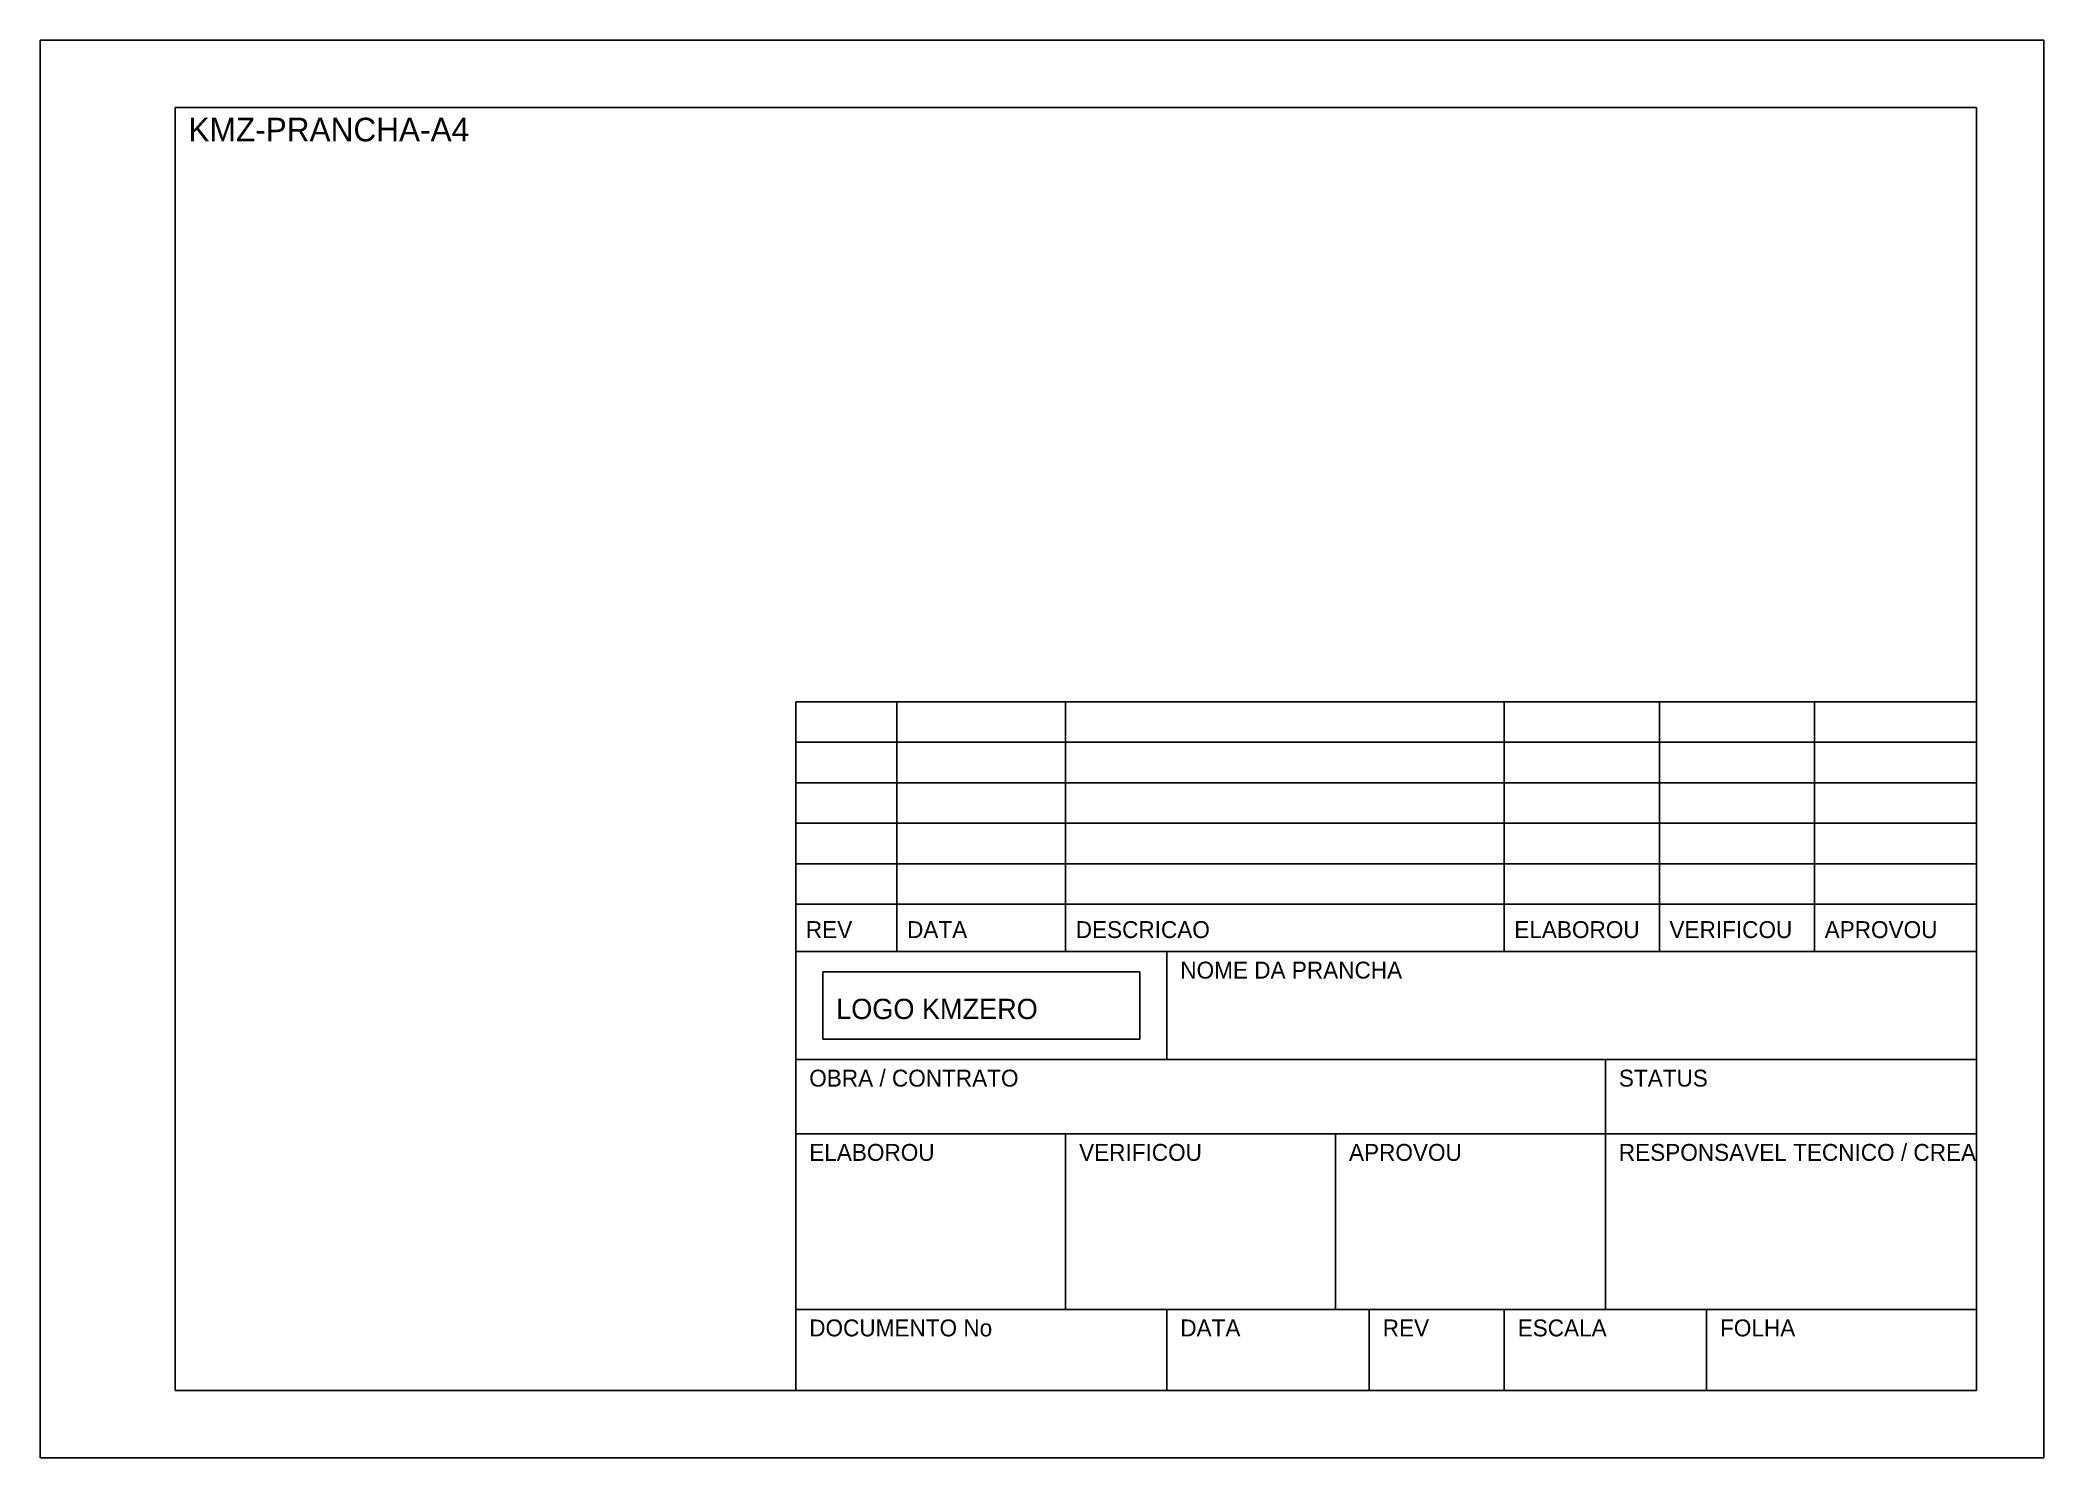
# Model space of a CAD drawing. Header units: metres. Extents: x 0 to 297, y 0 to 210.
import ezdxf

# ---------------------------------------------------------------- set-up
doc = ezdxf.new("R2010")
doc.units = ezdxf.units.M
for name, color, linetype in [('KMZ-CARIMBO', 7, 'CONTINUOUS'), ('KMZ-CARIMBO-DIV', 8, 'CONTINUOUS'), ('KMZ-FOLHA', 8, 'CONTINUOUS'), ('KMZ-MARCA', 2, 'CONTINUOUS'), ('KMZ-MOLDURA', 7, 'CONTINUOUS'), ('KMZ-REVISOES', 8, 'CONTINUOUS'), ('KMZ-ROTULO', 4, 'CONTINUOUS')]:
    doc.layers.add(name, color=color, linetype=linetype)

msp = doc.modelspace()

# ---------------------------------------------------------------- linework, layer by layer
at = {"layer": 'KMZ-CARIMBO'}
for p, q in [((287, 75), (112, 75)), ((112, 75), (112, 10)), ((287, 10), (287, 75)), ((112, 10), (287, 10))]:
    msp.add_line(p, q, dxfattribs=at)
at = {"layer": 'KMZ-CARIMBO-DIV'}
for p, q in [((167, 59), (167, 75)), ((112, 59), (287, 59)), ((232, 48), (232, 59)), ((112, 48), (287, 48)), ((152, 22), (152, 48)), ((192, 22), (192, 48)), ((232, 22), (232, 48)), ((112, 22), (287, 22)), ((167, 10), (167, 22)), ((197, 10), (197, 22)), ((217, 10), (217, 22)), ((247, 10), (247, 22))]:
    msp.add_line(p, q, dxfattribs=at)
at = {"layer": 'KMZ-FOLHA'}
for p, q in [((297, 210), (0, 210)), ((0, 210), (0, 0)), ((297, 0), (297, 210)), ((0, 0), (297, 0))]:
    msp.add_line(p, q, dxfattribs=at)
at = {"layer": 'KMZ-MARCA'}
for p, q in [((163, 72), (116, 72)), ((116, 72), (116, 62)), ((163, 62), (163, 72)), ((116, 62), (163, 62)), ((112, 59), (287, 59))]:
    msp.add_line(p, q, dxfattribs=at)
at = {"layer": 'KMZ-MOLDURA'}
for p, q in [((287, 200), (20, 200)), ((20, 200), (20, 10)), ((287, 10), (287, 200)), ((20, 10), (287, 10))]:
    msp.add_line(p, q, dxfattribs=at)
at = {"layer": 'KMZ-REVISOES'}
for p, q in [((287, 112), (112, 112)), ((112, 112), (112, 75)), ((127, 75), (127, 112)), ((152, 75), (152, 112)), ((217, 75), (217, 112)), ((240, 75), (240, 112)), ((263, 75), (263, 112)), ((287, 75), (287, 112)), ((112, 106), (287, 106)), ((112, 100), (287, 100)), ((112, 94), (287, 94)), ((112, 88), (287, 88)), ((112, 82), (287, 82)), ((112, 75), (287, 75))]:
    msp.add_line(p, q, dxfattribs=at)

# ---------------------------------------------------------------- texts
at = {"layer": 'KMZ-MARCA'}
msp.add_text('LOGO KMZERO', height=3, dxfattribs=at).set_placement((118, 65))
at = {"layer": 'KMZ-ROTULO'}
for s, height, p in [('KMZ-PRANCHA-A4', 3.5, (22, 195)), ('REV', 2.5, (113.5, 77)), ('DATA', 2.5, (128.5, 77)), ('DESCRICAO', 2.5, (153.5, 77)), ('ELABOROU', 2.5, (218.5, 77)), ('VERIFICOU', 2.5, (241.5, 77)), ('APROVOU', 2.5, (264.5, 77)), ('NOME DA PRANCHA', 2.5, (169, 71)), ('OBRA / CONTRATO', 2.5, (114, 55)), ('STATUS', 2.5, (234, 55)), ('ELABOROU', 2.5, (114, 44)), ('VERIFICOU', 2.5, (154, 44)), ('APROVOU', 2.5, (194, 44)), ('RESPONSAVEL TECNICO / CREA', 2.5, (234, 44)), ('DOCUMENTO No', 2.5, (114, 18)), ('DATA', 2.5, (169, 18)), ('REV', 2.5, (199, 18)), ('ESCALA', 2.5, (219, 18)), ('FOLHA', 2.5, (249, 18))]:
    msp.add_text(s, height=height, dxfattribs=at).set_placement(p)

doc.saveas('drawing.dxf')
